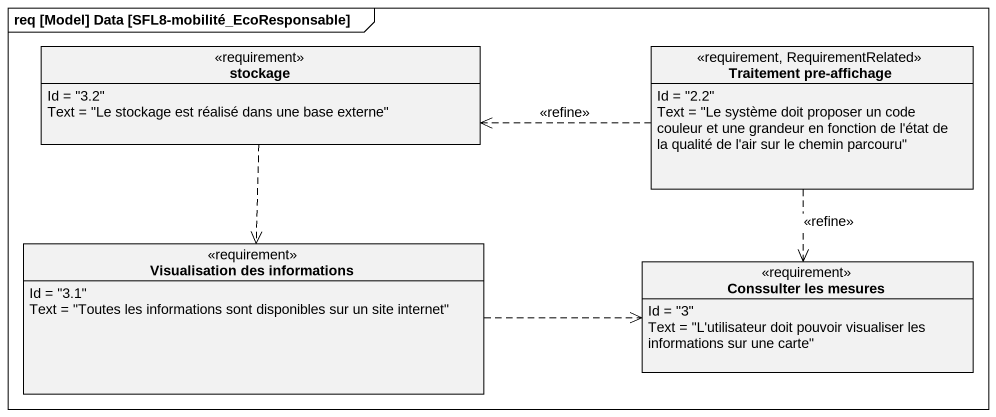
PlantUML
@startuml
mainframe req [Model] Data [SFL8-mobilité_EcoResponsable]
hide circle
hide empty members
class stockage <<requirement>> {
  Id = "3.2"
  Text = "Le stockage est réalisé dans une base externe"
}
class "Traitement pre-affichage" as Traitement_pre_affichage <<requirement, RequirementRelated>> {
  Id = "2.2"
  Text = "Le système doit proposer un code couleur et une grandeur en fonction de l'état de la qualité de l'air sur le chemin parcouru"
}
class "Visualisation des informations" as Visualisation_des <<requirement>> {
  Id = "3.1"
  Text = "Toutes les informations sont disponibles sur un site internet"
}
class "Conssulter les mesures" as Conssulter_les_mesures <<requirement>> {
  Id = "3"
  Text = "L'utilisateur doit pouvoir visualiser les informations sur une carte"
}
stockage ..> Visualisation_des
Traitement_pre_affichage .left.> stockage : <<refine>>
Traitement_pre_affichage ..> Conssulter_les_mesures : <<refine>>
Visualisation_des .right.> Conssulter_les_mesures
@enduml
